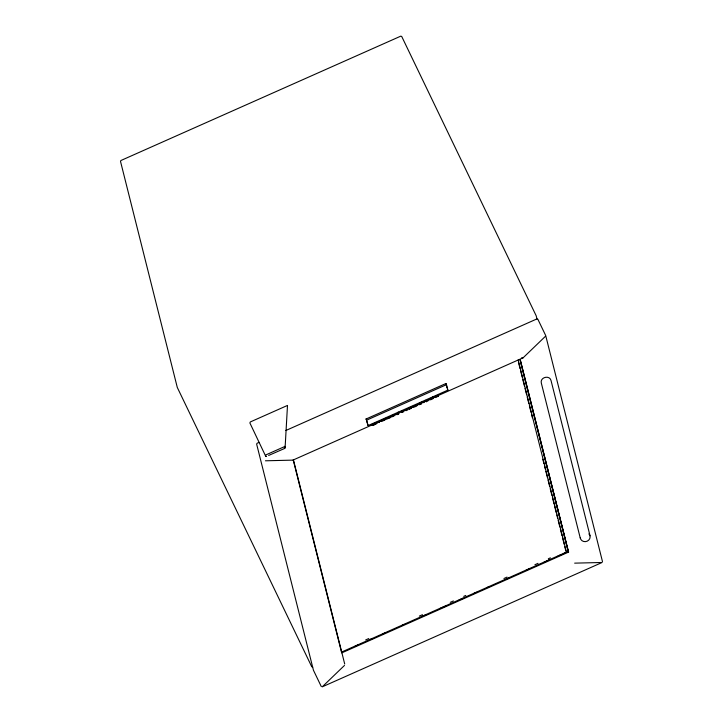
<?xml version="1.0" encoding="UTF-8"?>
<svg xmlns="http://www.w3.org/2000/svg" width="723" height="723" viewBox="0 0 723 723"><rect width="100%" height="100%" fill="white"/><g stroke="black" fill="none" stroke-linecap="round" stroke-linejoin="round"><path stroke-width="1.08" d="M413.312 405.91L413.312 406.064A1.527 0.587 -25.7 0 0 413.71 406.29L413.972 406.29A2.097 0.804 -25.7 0 0 414.966 406.055L416.041 405.531A2.061 0.795 -25.7 0 0 416.81 404.916L417.026 404.555M419.376 404.184L419.593 404.645L421.319 403.877L421.337 402.16M411.477 406.597C413.231 408.486 417.578 405.865 418.852 403.886M284.627 446.254L284.546 448.495L268.622 455.454M284.356 448.097L285.097 447.781L287.492 405.431L250.321 421.943L249.887 422.964L265.757 456.376L266.597 456.358M380.027 420.515C380.696 423.262 387.7 418.328 383.371 419.53M419.593 404.645L419.774 403.082M424.636 402.006L422.72 402.856M379.25 422.223L379.439 421.084L379.25 422.223L372.047 424.284M265.449 460.795L292.905 460.126L523.081 357.831L545.323 336.421M344.473 665.431L322.232 686.85L602.105 562.476L574.649 563.145M417.279 404.925L417.804 404.509M376.087 423.85L376.547 422.883L376.087 423.85L373.52 425.142L370.275 425.44M410.04 407.392L409.57 407.7L410.863 407.456L411.179 408.387L409.39 409.182L409.019 408.115M372.652 425.422L372.164 424.401L374.767 423.262L374.984 423.732L376.764 423.353M371.062 424.735L372.381 424.862L374.984 423.732M416.005 405.702L416.674 405.323M374.198 424.302L375.074 423.868L375.282 424.329M390.022 416.755C391.857 418.039 397.09 414.062 393.213 415.156M394.668 415.092L391.857 415.888L394.568 414.686M433.619 397.379C435.264 398.545 440.515 395.092 437.099 395.653M438.265 395.707L435.499 396.52M259.087 442.386L257.026 443.298L256.656 444.175L313.439 670.23L321.292 686.561M285.838 430.501L536.909 318.924L537.84 319.223L545.702 335.544L602.485 561.599M366.154 418.96L445.937 383.506L446.498 384.672L447.871 390.131L368.088 425.585L366.154 418.96L368.088 425.585M366.715 420.126L446.498 384.672M382.015 420.262L384.726 419.06M430.98 398.509L432.788 397.704M385.675 418.798L386.823 419.078L389.824 417.876L389.462 416.837L389.679 417.298L387.474 418.002M394.46 414.631L394.595 415.192L393.529 415.653M432.634 398.292L432.571 397.234M438.057 395.237L438.201 395.815L437.126 396.276M398.698 413.927L396.909 414.722L396.701 414.261L398.49 413.466L398.698 413.927L398.228 412.038M402.042 412.444L403.832 411.649L403.615 411.188L401.825 411.983L402.042 412.444L401.563 410.556M425.44 400.334L426.227 401.699L427.953 400.931L427.736 400.47M432.652 397.153C434.143 399.448 429.399 400.397 428.052 399.512M365.684 639.927L368.784 638.554M419.34 616.086L422.44 614.713M450.302 602.331L453.393 600.949M463.714 596.367L465.775 595.454M503.958 578.481L507.049 577.108M534.912 564.726L538.011 563.353M548.323 558.762L550.393 557.849M354.912 646.335L359.033 644.5M369.345 639.918L372.435 638.545M382.747 633.963L384.808 633.05M402.331 625.259L404.392 624.347M421.925 616.556L426.046 614.722M439.448 608.766L445.63 606.019M459.033 600.063L463.163 598.228M473.466 593.646L476.565 592.273M486.868 587.691L488.929 586.778M506.462 578.987L508.522 578.075M526.046 570.284L530.176 568.45M543.579 562.494L549.76 559.747M558.011 556.077L561.102 554.704M563.163 553.791L567.284 551.956M341.789 652.878L568.594 552.083L520.189 359.367M383.687 420.027L384.753 419.566L384.97 420.036M407.98 408.766L409.137 408.45L409.39 409.182M414.55 406.344L415.282 406.046M431.748 398.671L430.312 399.195M423.561 402.34L422.512 402.386M387.058 418.481L387.582 418.292M435.689 396.8L436.358 396.575M382.91 420.325L381.69 420.696M431.432 398.174L430.429 398.463M373.303 424.672L371.631 425.133M375.562 422.801L379.656 421.545M391.532 416.321L392.092 416.177M386.606 418.617L385.467 418.337M523.081 357.831L521.563 358.102L522.286 358.084M413.185 406.742L411.396 406.633M382.16 420.307L384.826 419.467L384.618 419.006M430.077 398.906L432.761 398.165L433.032 398.671M312.725 667.112L311.785 666.805L177.298 387.474L120.515 161.41L120.886 160.524L400.768 36.15L401.708 36.457L536.186 315.788L537.008 319.06M568.034 550.917L568.594 552.083M447.311 388.965L447.871 390.131M284.401 447.429L284.799 448.26M438.201 395.815L438.418 396.285M426.019 401.229L426.227 401.699M421.102 403.416L421.319 403.877M410.962 407.917L411.179 408.387M408.712 407.962L408.929 408.423M407.546 409.435L407.763 409.896L405.964 410.7L405.757 410.23M394.595 415.192L394.812 415.662M374.369 423.515L374.586 423.976M373.945 423.75L374.415 424.772M373.493 423.958L373.701 424.428M373.032 424.139L373.52 425.142M372.589 424.293L372.797 424.753M590.04 535.824L551.025 380.479C549.597 374.731 539.873 377.243 541.292 382.946L580.316 538.292M520.18 359.873L568.314 551.504M520.18 360.388L567.763 549.823M518.156 359.927L566.434 552.137L341.482 652.101L293.204 459.9M518.409 362.042L520.063 368.594M520.605 370.782L522.25 377.334M522.801 379.512L524.446 386.064M524.997 388.251L526.642 394.803M527.194 396.99L528.838 403.542M529.39 405.72L531.034 412.282M531.577 414.46L532.399 417.74M542.828 459.241L543.922 463.606M544.473 465.793L545.296 469.064M545.847 471.251L547.492 477.804M548.043 479.982L549.688 486.534M550.23 488.721L551.875 495.273M552.426 497.46L554.071 504.012M554.622 506.199L556.267 512.752M556.818 514.93L557.641 518.21M558.192 520.388L559.837 526.94M560.379 529.128L562.033 535.68M562.575 537.867L564.22 544.419M564.771 546.606L565.865 550.971M445.937 383.506L447.031 387.871M389.679 417.298L389.824 417.876M293.411 459.792L344.708 664.012M285.097 447.781L284.862 446.832L283.931 446.886L266.2 454.767L265.522 455.427L265.757 456.376M588.893 533.89A4.971 4.573 -14.1 0 1 587.166 541.193A4.971 4.573 -14.1 0 1 580.262 537.722"/></g></svg>
